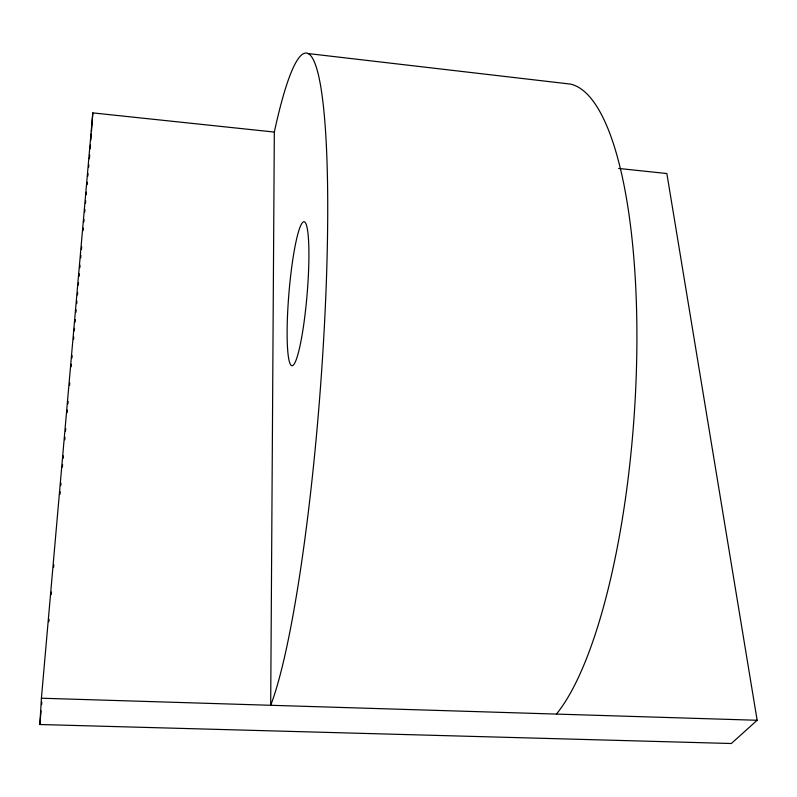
<?xml version="1.0" encoding="UTF-8"?>
<svg xmlns="http://www.w3.org/2000/svg" width="797" height="797" viewBox="0 0 797 797"><rect width="100%" height="100%" fill="white"/><g stroke="black" fill="none" stroke-linecap="round" stroke-linejoin="round"><path stroke-width="1.2" d="M274.327 132.063L270.691 705.285A337.858 39.72 -85.6 0 0 327.687 219.892A337.858 39.72 -85.6 0 0 274.327 132.063L92.811 112.895L41.414 698.222L39.85 724.513L731.337 743.511L757.15 720.269L666.85 173.537L618.641 168.446M90.2 148.85L90.469 145.124M90.838 140.172L91.286 133.966M91.466 131.485L92.811 112.895M39.85 724.513L41.046 710.894M41.583 704.707L41.803 702.227M48.846 621.76L49.065 619.279M51.227 594.522L51.446 592.051M53.608 567.285L53.827 564.814M60.004 494.25L60.223 491.769M60.761 485.582L60.98 483.102M62.395 467.012L62.604 464.531M63.152 458.345L63.361 455.874M64.776 439.775L64.995 437.304M65.533 431.107L65.752 428.637M67.157 412.537L67.376 410.066M67.914 403.87L68.134 401.399M69.548 385.31L69.757 382.829M71.172 366.74L71.381 364.259M71.929 358.072L72.148 355.592M73.553 339.502L73.772 337.021M74.31 330.835L74.529 328.354M75.067 322.167L75.287 319.697M75.934 312.265L76.153 309.784M76.691 303.597L76.91 301.127M77.458 294.93L77.668 292.459M78.325 285.027L78.534 282.556M79.082 276.36L79.301 273.889M79.839 267.702L80.059 265.222M80.706 257.79L80.925 255.319M81.463 249.132L81.683 246.652M83.087 230.562L83.306 228.081M83.844 221.895L84.064 219.414M84.711 211.992L84.93 209.511M85.478 203.325L85.687 200.844M86.235 194.657L86.445 192.177M87.102 184.755L87.311 182.274M87.859 176.087L88.078 173.607M88.616 167.42L88.836 164.949M89.374 158.752L89.702 155.046M41.414 698.222L757.15 720.269M307.582 53.489L570.592 84.113A326.182 89.951 -86.1 0 1 636.644 361.25A326.182 89.951 -86.1 0 1 556.436 714.082M301.505 338.297A72.208 9.096 -85.2 0 0 305.201 222.473A72.208 9.096 -85.2 0 0 287.338 320.274A72.208 9.096 -85.2 0 0 301.505 338.297"/></g></svg>
